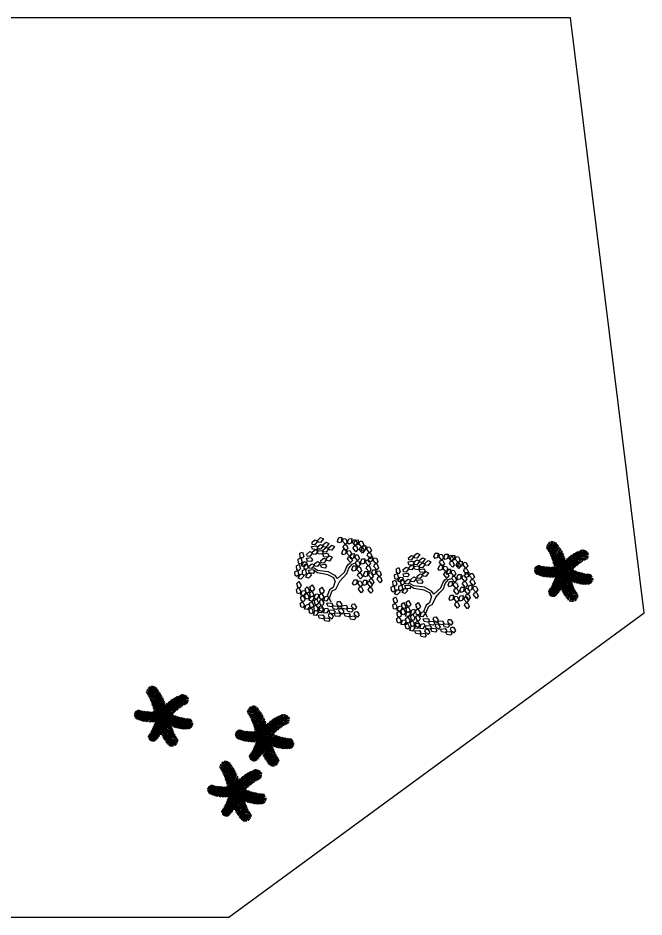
# Model space of a CAD drawing. Header units: millimetres. Extents: x 496 to 139339, y -41630 to 84383.
# Drawn here: x 41263 to 62160, y 54383 to 84383 of the extents above; entities that cross this region are included whole.
import ezdxf

# ---------------------------------------------------------------- set-up
doc = ezdxf.new("R2010")
doc.units = ezdxf.units.MM
doc.layers.add('zelen', color=69, linetype='Continuous')
doc.layers.add('территория', color=74, linetype='Continuous', lineweight=25)

# ---------------------------------------------------------------- blocks, each defined once
blk = doc.blocks.new('p1')
at = {"layer": 'zelen'}
for p, q in [((-430, 876), (-503, 935)), ((-434, 879), (-447, 980)), ((-407, 844), (-387, 1002)), ((-379, 802), (-343, 1004)), ((-358, 770), (-295, 996)), ((-332, 727), (-266, 985)), ((-309, 689), (-221, 958)), ((-281, 639), (-186, 914)), ((-340, 741), (-561, 807)), ((-303, 678), (-554, 768)), ((-364, 779), (-545, 846)), ((-391, 821), (-533, 887)), ((-283, 643), (-533, 735)), ((-255, 589), (-513, 702)), ((-234, 547), (-490, 662)), ((-210, 495), (-462, 608)), ((-257, 594), (-153, 869)), ((-245, 570), (-118, 819)), ((-218, 514), (-94, 781)), ((-196, 466), (-74, 747)), ((-177, 418), (-48, 703)), ((-152, 356), (-28, 665)), ((-132, 300), (-3, 612)), ((347, 325), (383, 607)), ((385, 353), (424, 629)), ((425, 379), (455, 645)), ((473, 411), (492, 663)), ((493, 423), (543, 686)), ((533, 447), (590, 705)), ((578, 472), (638, 722)), ((614, 491), (686, 722)), ((655, 512), (714, 717)), ((687, 527), (755, 700)), ((728, 546), (788, 677)), ((766, 560), (824, 633)), ((-189, 448), (-434, 552)), ((-172, 407), (-416, 511)), ((-149, 346), (-403, 479)), ((-132, 300), (-386, 436)), ((-120, 263), (-372, 397)), ((-106, 219), (-360, 364)), ((-95, 179), (-342, 305)), ((-114, 243), (19, 565)), ((-100, 197), (46, 499)), ((-87, 152), (64, 449)), ((-77, 113), (84, 383)), ((-64, 57), (100, 325)), ((61, 69), (42, 338)), ((89, 99), (88, 385)), ((125, 136), (128, 422)), ((151, 161), (176, 463)), ((183, 191), (213, 493)), ((215, 219), (266, 532)), ((257, 255), (305, 558)), ((299, 289), (350, 587)), ((339, 319), (577, 283)), ((371, 343), (611, 306)), ((410, 369), (659, 337)), ((453, 398), (706, 365)), ((489, 421), (743, 385)), ((537, 449), (774, 402)), ((569, 467), (806, 417)), ((627, 498), (830, 444)), ((664, 516), (836, 482)), ((705, 535), (846, 519)), ((761, 559), (845, 570)), ((-855, 68), (-974, 16)), ((-889, 81), (-971, 67)), ((-816, 55), (-966, -20)), ((-885, 78), (-948, 122)), ((-785, 46), (-948, -56)), ((-746, 35), (-933, -76)), ((-833, 61), (-917, 156)), ((-710, 26), (-901, -105)), ((-794, 49), (-888, 175)), ((-758, 39), (-861, 197)), ((-665, 16), (-858, -122)), ((-701, 24), (-829, 200)), ((-624, 8), (-816, -138)), ((-669, 17), (-799, 192)), ((-620, 7), (-768, 183)), ((-603, 4), (-768, -153)), ((-582, 0), (-731, 175)), ((-536, -7), (-683, 165)), ((-494, -12), (-632, 156)), ((-458, -16), (-596, 152)), ((-405, -20), (-567, 148)), ((-364, -23), (-530, 145)), ((-332, -24), (-496, 143)), ((-295, -24), (-467, 142)), ((-260, -24), (-417, 141)), ((-221, -23), (-379, 142)), ((-82, 133), (-330, 261)), ((-187, -22), (-330, 144)), ((-72, 92), (-316, 203)), ((-63, 50), (-305, 152)), ((-53, -1), (-296, 105)), ((-152, -19), (-288, 147)), ((-42, -58), (-286, 32)), ((-110, -16), (-249, 151)), ((-31, 51), (-210, -135)), ((-23, 4), (-197, -219)), ((-63, -10), (-189, 160)), ((-55, 14), (117, 254)), ((-48, -28), (128, 193)), ((7, 8), (-45, 236)), ((-40, -75), (140, 109)), ((-29, 34), (216, -53)), ((35, 41), (4, 296)), ((17, 20), (248, -26)), ((23, -13), (222, 114)), ((52, 59), (291, 26)), ((70, -36), (281, 81)), ((84, 94), (320, 58)), ((111, 122), (353, 92)), ((113, -57), (319, 62)), ((139, 149), (391, 130)), ((148, -73), (362, 42)), ((170, 179), (422, 159)), ((183, -88), (412, 20)), ((198, 204), (464, 196)), ((223, -105), (451, 4)), ((230, 232), (488, 216)), ((257, 255), (518, 240)), ((292, 283), (551, 265)), ((-552, -5), (-733, -164)), ((-509, -10), (-702, -172)), ((-468, -15), (-661, -181)), ((-413, -20), (-627, -188)), ((-364, -23), (-579, -197)), ((-315, -24), (-538, -202)), ((-276, -24), (-479, -208)), ((-238, -24), (-436, -211)), ((-205, -22), (-379, -212)), ((-141, -292), (-341, -385)), ((-129, -259), (-331, -360)), ((-158, -20), (-330, -211)), ((-118, -228), (-315, -315)), ((-107, -193), (-303, -281)), ((-97, -162), (-290, -237)), ((-88, -131), (-279, -198)), ((-122, -17), (-271, -208)), ((-78, -91), (-271, -163)), ((-68, -48), (-259, -106)), ((-87, -13), (-220, -202)), ((-15, -38), (-185, -280)), ((-5, -81), (-167, -350)), ((-49, -9), (-151, -192)), ((8, -137), (-151, -408)), ((-136, -277), (-47, -531)), ((18, -175), (-129, -474)), ((-123, -242), (-24, -481)), ((-111, -208), (-8, -443)), ((32, -221), (-111, -524)), ((-102, -178), (11, -393)), ((-90, -136), (26, -349)), ((46, -266), (-83, -590)), ((-81, -102), (42, -295)), ((-73, -71), (53, -249)), ((-65, -35), (66, -184)), ((-18, -23), (227, -127)), ((-7, -74), (236, -173)), ((3, -115), (247, -224)), ((9, -5), (43, -236)), ((13, -156), (262, -282)), ((26, -202), (275, -326)), ((38, -243), (294, -384)), ((48, -25), (111, -274)), ((52, -286), (305, -417)), ((82, -42), (161, -300)), ((119, -60), (222, -327)), ((166, -81), (272, -347)), ((200, -95), (331, -368)), ((240, -111), (377, -382)), ((259, -119), (503, -15)), ((280, -127), (441, -400)), ((298, -133), (533, -25)), ((331, -144), (570, -36)), ((331, -144), (486, -410)), ((374, -158), (610, -47)), ((383, -161), (539, -420)), ((431, -175), (641, -55)), ((442, -178), (577, -427)), ((470, -185), (680, -64)), ((487, -189), (623, -433)), ((516, -196), (736, -76)), ((533, -200), (658, -437)), ((566, -207), (790, -85)), ((590, -211), (699, -440)), ((608, -215), (832, -90)), ((613, -216), (755, -443)), ((659, -223), (805, -443)), ((663, -224), (867, -94)), ((699, -229), (902, -97)), ((710, -231), (856, -442)), ((750, -235), (901, -424)), ((765, -237), (934, -113)), ((796, -240), (925, -410)), ((805, -240), (954, -146)), ((831, -242), (957, -380)), ((851, -244), (976, -178)), ((877, -245), (979, -346)), ((912, -246), (995, -226)), ((917, -245), (997, -291)), ((-284, -579), (-480, -639)), ((-259, -538), (-463, -614)), ((-241, -506), (-444, -584)), ((-220, -468), (-420, -544)), ((-202, -432), (-396, -501)), ((-188, -401), (-381, -471)), ((-167, -355), (-369, -447)), ((-152, -320), (-354, -415)), ((-282, -576), (-220, -791)), ((-261, -542), (-192, -758)), ((-251, -524), (-164, -721)), ((-228, -481), (-143, -693)), ((-209, -445), (-126, -668)), ((-192, -410), (-105, -635)), ((-170, -362), (-88, -606)), ((-152, -320), (-66, -567)), ((65, -323), (-61, -637)), ((86, -379), (-35, -689)), ((111, -441), (-14, -727)), ((131, -488), (11, -771)), ((153, -536), (32, -804)), ((181, -592), (56, -842)), ((65, -323), (320, -457)), ((82, -369), (337, -499)), ((106, -430), (351, -531)), ((123, -471), (370, -572)), ((145, -518), (398, -628)), ((169, -569), (427, -681)), ((-331, -651), (-505, -693)), ((-300, -605), (-498, -663)), ((-351, -680), (-494, -724)), ((-374, -711), (-486, -756)), ((-406, -752), (-465, -794)), ((-410, -754), (-424, -832)), ((-388, -728), (-379, -850)), ((-364, -697), (-345, -855)), ((-347, -673), (-308, -850)), ((-324, -641), (-285, -843)), ((-305, -612), (-249, -824)), ((193, -616), (91, -892)), ((218, -661), (125, -936)), ((246, -710), (160, -980)), ((191, -611), (450, -721)), ((269, -748), (206, -1006)), ((220, -665), (471, -754)), ((296, -791), (235, -1017)), ((240, -700), (491, -787)), ((277, -762), (499, -826)), ((317, -823), (283, -1025)), ((302, -799), (484, -865)), ((346, -864), (327, -1022)), ((330, -841), (471, -905)), ((368, -896), (442, -954)), ((373, -899), (387, -1000))]:
    blk.add_line(p, q, dxfattribs=at)
for centre, radius, start, end in [((-2221, -415), 2208, 8.5439, 38.2906), ((1536, -1292), 2007, 110.1895, 139.9362), ((-286, 1782), 1806, 248.0996, 277.8463), ((2146, 414), 2208, 189.1509, 218.8976), ((-1734, 320), 1706, 318.5391, 348.2858), ((964, 1760), 2007, 241.292, 271.0387)]:
    blk.add_arc(centre, radius, start, end, dxfattribs=at)
blk = doc.blocks.new('z_98')
at = {"color": 92, "linetype": 'Continuous'}
for p, q in [((-283, 404), (-250, 431)), ((-280, 380), (-283, 404)), ((-221, 417), (-251, 376)), ((-250, 431), (-221, 417)), ((-219, 429), (-187, 456)), ((-216, 405), (-219, 429)), ((-187, 401), (-216, 405)), ((-187, 456), (-157, 442)), ((-157, 442), (-187, 401)), ((-158, 378), (-125, 405)), ((-125, 405), (-96, 391)), ((-1, 417), (16, 456)), ((14, 397), (-1, 417)), ((42, 407), (14, 397)), ((16, 456), (48, 457)), ((48, 457), (42, 407)), ((56, 418), (67, 445)), ((88, 379), (56, 418)), ((67, 445), (92, 442)), ((109, 404), (88, 379)), ((92, 442), (109, 404)), ((110, 404), (126, 444)), ((125, 384), (110, 404)), ((126, 444), (159, 445)), ((159, 445), (152, 395)), ((166, 406), (178, 433)), ((198, 367), (166, 406)), ((178, 433), (202, 430)), ((183, 389), (199, 428)), ((199, 428), (232, 430)), ((202, 430), (220, 391)), ((232, 430), (225, 380)), ((239, 390), (251, 418)), ((251, 418), (275, 415)), ((275, 415), (293, 376)), ((-340, 273), (-307, 300)), ((-307, 300), (-278, 286)), ((-287, 359), (-237, 365)), ((-277, 327), (-287, 359)), ((-251, 376), (-280, 380)), ((-235, 322), (-277, 327)), ((-276, 298), (-243, 325)), ((-243, 325), (-214, 310)), ((-214, 310), (-243, 270)), ((-237, 365), (-219, 341)), ((-219, 341), (-235, 322)), ((-225, 308), (-175, 314)), ((-216, 277), (-225, 308)), ((-222, 354), (-189, 381)), ((-219, 329), (-222, 354)), ((-189, 326), (-219, 329)), ((-189, 381), (-160, 366)), ((-160, 366), (-189, 326)), ((-175, 314), (-158, 290)), ((-155, 354), (-158, 378)), ((-158, 321), (-126, 348)), ((-155, 297), (-158, 321)), ((-126, 350), (-155, 354)), ((-96, 391), (-126, 350)), ((-126, 348), (-96, 334)), ((-96, 334), (-126, 293)), ((-95, 346), (-62, 373)), ((-91, 321), (-95, 346)), ((-62, 317), (-91, 321)), ((-62, 373), (-33, 358)), ((-33, 358), (-62, 317)), ((49, 283), (65, 323)), ((63, 350), (75, 377)), ((95, 311), (63, 350)), ((65, 323), (98, 324)), ((75, 377), (99, 374)), ((98, 324), (91, 274)), ((117, 336), (95, 311)), ((99, 374), (117, 336)), ((105, 285), (116, 312)), ((116, 312), (141, 309)), ((152, 395), (125, 384)), ((141, 309), (159, 270)), ((174, 338), (185, 365)), ((206, 299), (174, 338)), ((197, 369), (183, 389)), ((185, 365), (210, 362)), ((225, 380), (197, 369)), ((220, 391), (198, 367)), ((227, 323), (206, 299)), ((210, 362), (227, 323)), ((271, 351), (239, 390)), ((247, 323), (258, 350)), ((279, 284), (247, 323)), ((258, 350), (283, 347)), ((268, 325), (285, 364)), ((283, 305), (268, 325)), ((293, 376), (271, 351)), ((300, 308), (279, 284)), ((283, 347), (300, 308)), ((310, 316), (283, 305)), ((285, 364), (317, 366)), ((317, 366), (310, 316)), ((325, 326), (336, 354)), ((357, 287), (325, 326)), ((336, 354), (360, 351)), ((378, 312), (357, 287)), ((360, 351), (378, 312)), ((-436, 216), (-407, 231)), ((-435, 173), (-436, 216)), ((-417, 282), (-388, 296)), ((-416, 239), (-417, 282)), ((-394, 227), (-416, 239)), ((-407, 231), (-393, 182)), ((-374, 248), (-394, 227)), ((-388, 296), (-374, 248)), ((-343, 227), (-293, 234)), ((-334, 196), (-343, 227)), ((-336, 249), (-340, 273)), ((-307, 245), (-336, 249)), ((-278, 286), (-307, 245)), ((-293, 234), (-276, 210)), ((-276, 210), (-292, 191)), ((-273, 273), (-276, 298)), ((-243, 270), (-273, 273)), ((-174, 271), (-216, 277)), ((-184, 200), (-152, 227)), ((-181, 176), (-184, 200)), ((-158, 290), (-174, 271)), ((-162, 275), (-112, 282)), ((-152, 244), (-162, 275)), ((-126, 293), (-155, 297)), ((-110, 239), (-152, 244)), ((-152, 227), (-122, 213)), ((-122, 213), (-152, 172)), ((-121, 225), (-88, 252)), ((-117, 200), (-121, 225)), ((-88, 196), (-117, 200)), ((-112, 282), (-95, 258)), ((-95, 258), (-110, 239)), ((-88, 252), (-59, 237)), ((-59, 237), (-88, 196)), ((63, 263), (49, 283)), ((91, 274), (63, 263)), ((137, 246), (105, 285)), ((113, 217), (124, 244)), ((145, 178), (113, 217)), ((124, 244), (148, 241)), ((136, 238), (152, 277)), ((150, 218), (136, 238)), ((159, 270), (137, 246)), ((166, 202), (145, 178)), ((148, 241), (166, 202)), ((178, 228), (150, 218)), ((152, 277), (185, 278)), ((185, 278), (178, 228)), ((192, 239), (204, 266)), ((224, 200), (192, 239)), ((204, 266), (228, 263)), ((246, 225), (224, 200)), ((228, 263), (246, 225)), ((256, 180), (272, 219)), ((272, 219), (305, 220)), ((305, 220), (298, 170)), ((312, 181), (324, 208)), ((324, 208), (348, 205)), ((332, 258), (343, 286)), ((364, 219), (332, 258)), ((341, 203), (357, 242)), ((356, 183), (341, 203)), ((343, 286), (368, 283)), ((348, 205), (366, 167)), ((357, 242), (390, 243)), ((385, 244), (364, 219)), ((368, 283), (385, 244)), ((390, 243), (383, 193)), ((398, 204), (409, 231)), ((430, 165), (398, 204)), ((409, 231), (433, 228)), ((433, 228), (451, 189)), ((-455, 143), (-426, 157)), ((-453, 100), (-455, 143)), ((-432, 88), (-453, 100)), ((-413, 161), (-435, 173)), ((-411, 109), (-432, 88)), ((-426, 157), (-411, 109)), ((-393, 182), (-413, 161)), ((-400, 143), (-375, 187)), ((-370, 132), (-400, 143)), ((-389, 90), (-360, 104)), ((-375, 187), (-346, 186)), ((-370, 155), (-341, 170)), ((-340, 162), (-370, 132)), ((-369, 113), (-370, 155)), ((-347, 101), (-369, 113)), ((-360, 104), (-345, 56)), ((-327, 122), (-347, 101)), ((-346, 186), (-340, 162)), ((-341, 170), (-327, 122)), ((-292, 191), (-334, 196)), ((-322, 94), (-272, 100)), ((-319, 140), (-286, 166)), ((-315, 115), (-319, 140)), ((-286, 111), (-315, 115)), ((-286, 166), (-256, 152)), ((-256, 152), (-286, 111)), ((-272, 100), (-255, 76)), ((-255, 164), (-222, 191)), ((-251, 140), (-255, 164)), ((-222, 136), (-251, 140)), ((-222, 191), (-193, 177)), ((-193, 177), (-222, 136)), ((-188, 154), (-138, 161)), ((-178, 123), (-188, 154)), ((-152, 172), (-181, 176)), ((-136, 118), (-178, 123)), ((-138, 161), (-121, 137)), ((-121, 137), (-136, 118)), ((160, 102), (176, 141)), ((174, 82), (160, 102)), ((176, 141), (208, 142)), ((200, 171), (211, 199)), ((232, 132), (200, 171)), ((208, 142), (202, 92)), ((211, 199), (235, 195)), ((216, 103), (227, 130)), ((248, 64), (216, 103)), ((227, 130), (252, 127)), ((253, 157), (232, 132)), ((235, 195), (253, 157)), ((252, 127), (269, 89)), ((270, 160), (256, 180)), ((298, 170), (270, 160)), ((344, 142), (312, 181)), ((320, 113), (331, 141)), ((352, 74), (320, 113)), ((331, 141), (355, 137)), ((366, 167), (344, 142)), ((355, 137), (373, 99)), ((383, 193), (356, 183)), ((405, 136), (416, 163)), ((437, 97), (405, 136)), ((416, 163), (441, 160)), ((451, 189), (430, 165)), ((458, 121), (437, 97)), ((441, 160), (458, 121)), ((-474, 77), (-445, 92)), ((-472, 35), (-474, 77)), ((-451, 23), (-472, 35)), ((-430, 44), (-451, 23)), ((-445, 92), (-430, 44)), ((-438, 4), (-413, 48)), ((-408, -7), (-438, 4)), ((-413, 48), (-383, 47)), ((-378, 23), (-408, -7)), ((-388, 47), (-389, 90)), ((-366, 35), (-388, 47)), ((-383, 47), (-378, 23)), ((-345, 56), (-366, 35)), ((-353, 17), (-328, 61)), ((-323, 6), (-353, 17)), ((-328, 61), (-299, 60)), ((-293, 36), (-323, 6)), ((-312, 63), (-322, 94)), ((-270, 57), (-312, 63)), ((-299, 60), (-293, 36)), ((-255, 76), (-270, 57)), ((202, 92), (174, 82)), ((223, 35), (235, 62)), ((255, -4), (223, 35)), ((235, 62), (259, 59)), ((269, 89), (248, 64)), ((277, 21), (255, -4)), ((259, 59), (277, 21)), ((289, 39), (305, 78)), ((303, 19), (289, 39)), ((331, 29), (303, 19)), ((305, 78), (338, 79)), ((338, 79), (331, 29)), ((345, 40), (357, 67)), ((377, 1), (345, 40)), ((373, 99), (352, 74)), ((357, 67), (381, 64)), ((399, 26), (377, 1)), ((378, 59), (395, 98)), ((393, 39), (378, 59)), ((381, 64), (399, 26)), ((420, 49), (393, 39)), ((395, 98), (427, 99)), ((427, 99), (420, 49)), ((435, 60), (446, 87)), ((467, 21), (435, 60)), ((442, -8), (453, 19)), ((446, 87), (470, 84)), ((453, 19), (478, 16)), ((488, 46), (467, 21)), ((470, 84), (488, 46)), ((478, 16), (495, -22)), ((-453, -53), (-428, -32)), ((-442, -94), (-453, -53)), ((-419, -101), (-442, -94)), ((-428, -32), (-403, -76)), ((-403, -76), (-419, -101)), ((-361, -113), (-336, -93)), ((-336, -93), (-311, -137)), ((-307, -91), (-282, -70)), ((-296, -132), (-307, -91)), ((-282, -70), (-257, -114)), ((-199, -116), (-173, -95)), ((-173, -95), (-149, -139)), ((169, -52), (185, -13)), ((183, -72), (169, -52)), ((211, -62), (183, -72)), ((185, -13), (218, -12)), ((218, -12), (211, -62)), ((225, -51), (237, -24)), ((257, -90), (225, -51)), ((233, -119), (244, -91)), ((237, -24), (261, -27)), ((244, -91), (268, -95)), ((279, -65), (257, -90)), ((261, -27), (279, -65)), ((268, -95), (286, -133)), ((277, -57), (293, -18)), ((292, -77), (277, -57)), ((319, -67), (292, -77)), ((293, -18), (326, -17)), ((326, -17), (319, -67)), ((334, -56), (345, -29)), ((366, -95), (334, -56)), ((341, -124), (352, -97)), ((345, -29), (369, -32)), ((352, -97), (377, -100)), ((353, -28), (364, -1)), ((385, -67), (353, -28)), ((364, -1), (388, -4)), ((387, -70), (366, -95)), ((369, -32), (387, -70)), ((377, -100), (394, -138)), ((406, -42), (385, -67)), ((388, -4), (406, -42)), ((474, -47), (442, -8)), ((495, -22), (474, -47)), ((-457, -121), (-432, -100)), ((-447, -162), (-457, -121)), ((-423, -169), (-447, -162)), ((-432, -100), (-407, -144)), ((-407, -144), (-423, -169)), ((-410, -207), (-385, -186)), ((-407, -184), (-392, -136)), ((-375, -189), (-407, -184)), ((-392, -136), (-363, -131)), ((-385, -186), (-361, -230)), ((-352, -153), (-375, -189)), ((-366, -181), (-340, -161)), ((-355, -222), (-366, -181)), ((-363, -131), (-352, -153)), ((-350, -154), (-361, -113)), ((-327, -162), (-350, -154)), ((-340, -161), (-316, -205)), ((-311, -137), (-327, -162)), ((-315, -245), (-300, -197)), ((-311, -159), (-286, -138)), ((-301, -200), (-311, -159)), ((-277, -207), (-301, -200)), ((-300, -197), (-271, -192)), ((-273, -139), (-296, -132)), ((-286, -138), (-262, -182)), ((-262, -182), (-277, -207)), ((-257, -114), (-273, -139)), ((-271, -192), (-260, -214)), ((-261, -222), (-246, -174)), ((-246, -174), (-217, -169)), ((-206, -191), (-229, -227)), ((-217, -169), (-206, -191)), ((-203, -184), (-178, -163)), ((-193, -225), (-203, -184)), ((-188, -157), (-199, -116)), ((-165, -164), (-188, -157)), ((-178, -163), (-153, -207)), ((-149, -139), (-165, -164)), ((-153, -248), (-137, -199)), ((-137, -199), (-108, -194)), ((-108, -194), (-98, -216)), ((265, -158), (233, -119)), ((286, -133), (265, -158)), ((373, -163), (341, -124)), ((394, -138), (373, -163)), ((-415, -275), (-390, -254)), ((-405, -316), (-415, -275)), ((-400, -248), (-410, -207)), ((-376, -255), (-400, -248)), ((-390, -254), (-365, -298)), ((-365, -298), (-381, -323)), ((-361, -230), (-376, -255)), ((-365, -338), (-349, -290)), ((-332, -230), (-355, -222)), ((-349, -290), (-320, -285)), ((-316, -205), (-332, -230)), ((-320, -285), (-309, -307)), ((-283, -249), (-315, -245)), ((-314, -275), (-289, -254)), ((-303, -316), (-314, -275)), ((-289, -254), (-264, -298)), ((-260, -214), (-283, -249)), ((-264, -298), (-280, -323)), ((-264, -313), (-239, -292)), ((-229, -227), (-261, -222)), ((-260, -244), (-235, -224)), ((-249, -285), (-260, -244)), ((-226, -293), (-249, -285)), ((-239, -292), (-215, -336)), ((-235, -224), (-210, -268)), ((-210, -268), (-226, -293)), ((-206, -318), (-180, -297)), ((-201, -249), (-176, -229)), ((-190, -290), (-201, -249)), ((-169, -232), (-193, -225)), ((-167, -298), (-190, -290)), ((-180, -297), (-156, -341)), ((-176, -229), (-151, -273)), ((-153, -207), (-169, -232)), ((-151, -273), (-167, -298)), ((-121, -252), (-153, -248)), ((-98, -216), (-121, -252)), ((-117, -274), (-66, -270)), ((-108, -306), (-117, -274)), ((-66, -270), (-50, -294)), ((-50, -294), (-66, -313)), ((-7, -284), (0, -255)), ((31, -317), (-7, -284)), ((0, -255), (25, -254)), ((25, -254), (48, -289)), ((48, -289), (31, -317)), ((46, -302), (96, -297)), ((96, -297), (112, -322)), ((155, -311), (162, -283)), ((162, -283), (187, -282)), ((187, -282), (210, -317)), ((-381, -323), (-405, -316)), ((-332, -343), (-365, -338)), ((-309, -307), (-332, -343)), ((-319, -343), (-293, -322)), ((-308, -384), (-319, -343)), ((-285, -391), (-308, -384)), ((-280, -323), (-303, -316)), ((-293, -322), (-269, -366)), ((-269, -366), (-285, -391)), ((-268, -406), (-253, -358)), ((-254, -354), (-264, -313)), ((-230, -361), (-254, -354)), ((-253, -358), (-224, -353)), ((-213, -375), (-236, -411)), ((-215, -336), (-230, -361)), ((-224, -353), (-213, -375)), ((-214, -376), (-199, -328)), ((-182, -381), (-214, -376)), ((-195, -359), (-206, -318)), ((-199, -328), (-170, -323)), ((-172, -366), (-195, -359)), ((-159, -345), (-182, -381)), ((-156, -341), (-172, -366)), ((-170, -323), (-159, -345)), ((-155, -381), (-140, -333)), ((-123, -386), (-155, -381)), ((-140, -333), (-111, -328)), ((-100, -350), (-123, -386)), ((-111, -328), (-100, -350)), ((-66, -313), (-108, -306)), ((-101, -417), (-94, -388)), ((-94, -388), (-70, -388)), ((-93, -352), (-43, -348)), ((-85, -384), (-93, -352)), ((-43, -391), (-85, -384)), ((-70, -388), (-46, -423)), ((-56, -306), (-6, -301)), ((-48, -337), (-56, -306)), ((-6, -344), (-48, -337)), ((-43, -348), (-27, -372)), ((-27, -372), (-43, -391)), ((-33, -384), (18, -379)), ((-24, -416), (-33, -384)), ((-6, -301), (10, -326)), ((10, -326), (-6, -344)), ((17, -362), (23, -333)), ((54, -395), (17, -362)), ((18, -379), (34, -404)), ((23, -333), (48, -332)), ((54, -333), (46, -302)), ((48, -332), (72, -367)), ((96, -340), (54, -333)), ((72, -367), (54, -395)), ((76, -388), (126, -383)), ((85, -419), (76, -388)), ((112, -322), (96, -340)), ((106, -334), (156, -329)), ((115, -365), (106, -334)), ((156, -372), (115, -365)), ((126, -383), (143, -408)), ((193, -345), (155, -311)), ((156, -329), (173, -354)), ((173, -354), (156, -372)), ((186, -397), (193, -368)), ((224, -430), (186, -397)), ((210, -317), (193, -345)), ((193, -368), (218, -367)), ((218, -367), (241, -403)), ((-236, -411), (-268, -406)), ((-211, -408), (-161, -403)), ((-202, -439), (-211, -408)), ((-161, -446), (-202, -439)), ((-161, -403), (-144, -428)), ((-144, -428), (-161, -446)), ((-150, -440), (-100, -435)), ((-142, -471), (-150, -440)), ((-100, -478), (-142, -471)), ((-63, -451), (-101, -417)), ((-100, -435), (-84, -460)), ((-84, -460), (-100, -478)), ((-46, -423), (-63, -451)), ((18, -423), (-24, -416)), ((34, -404), (18, -423)), ((127, -426), (85, -419)), ((143, -408), (127, -426)), ((137, -420), (187, -415)), ((145, -451), (137, -420)), ((187, -458), (145, -451)), ((187, -415), (203, -439)), ((203, -439), (187, -458)), ((241, -403), (224, -430))]:
    blk.add_line(p, q, dxfattribs=at)
at = {"color": 33, "linetype": 'Continuous'}
for p, q in [((-221, 91), (-264, 116)), ((78, 71), (101, 126)), ((101, 126), (122, 159)), ((106, 58), (127, 118)), ((122, 159), (146, 174)), ((127, 118), (162, 161)), ((162, 161), (202, 174)), ((-221, 63), (-266, 93)), ((-104, 76), (-221, 91)), ((-106, 43), (-221, 63)), ((-42, 10), (-106, 43)), ((-26, 33), (-104, 76)), ((-26, -28), (-42, 10)), ((0, 0), (-26, 33)), ((0, 0), (78, 71)), ((24, -33), (68, 18)), ((68, 18), (106, 58)), ((-47, -98), (-87, -124)), ((-26, -28), (-47, -98)), ((24, -33), (-21, -121)), ((-87, -124), (-120, -204)), ((-61, -139), (-92, -217)), ((-21, -121), (-61, -139)), ((-92, -217), (-73, -257))]:
    blk.add_line(p, q, dxfattribs=at)

msp = doc.modelspace()

# ---------------------------------------------------------------- linework, layer by layer
at = {"layer": 'территория'}
msp.add_lwpolyline([(18299, 54383), (48299, 54383), (62160, 64534), (59711, 84383), (27013, 84383), (18299, 54383)], dxfattribs=at)

# ---------------------------------------------------------------- block references
at = {"layer": 'zelen', "xscale": 3, "yscale": 3, "zscale": 3}
for p in [(51927, 65675), (55144, 65158)]:
    msp.add_blockref('z_98', p, dxfattribs=at)
at = {"layer": 'zelen'}
for p in [(59462, 65921), (46107, 61093), (49479, 60433), (48554, 58590)]:
    msp.add_blockref('p1', p, dxfattribs=at)

doc.saveas('drawing.dxf')
